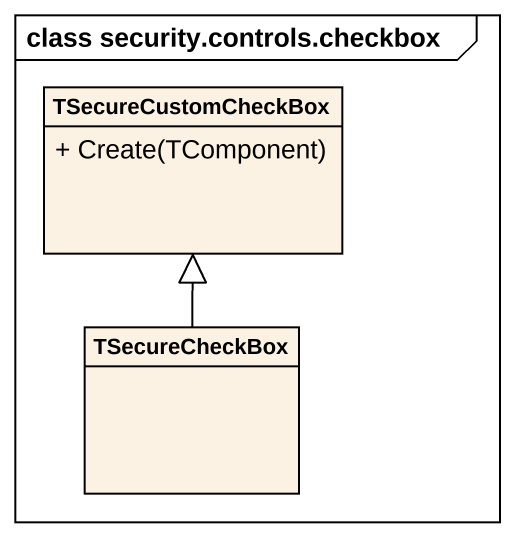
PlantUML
@startuml
mainframe class security.controls.checkbox
hide circle
hide empty members
skinparam classAttributeIconSize 0
class TSecureCustomCheckBox {
  + Create(TComponent)
}
class TSecureCheckBox
TSecureCheckBox -up-|> TSecureCustomCheckBox
@enduml
